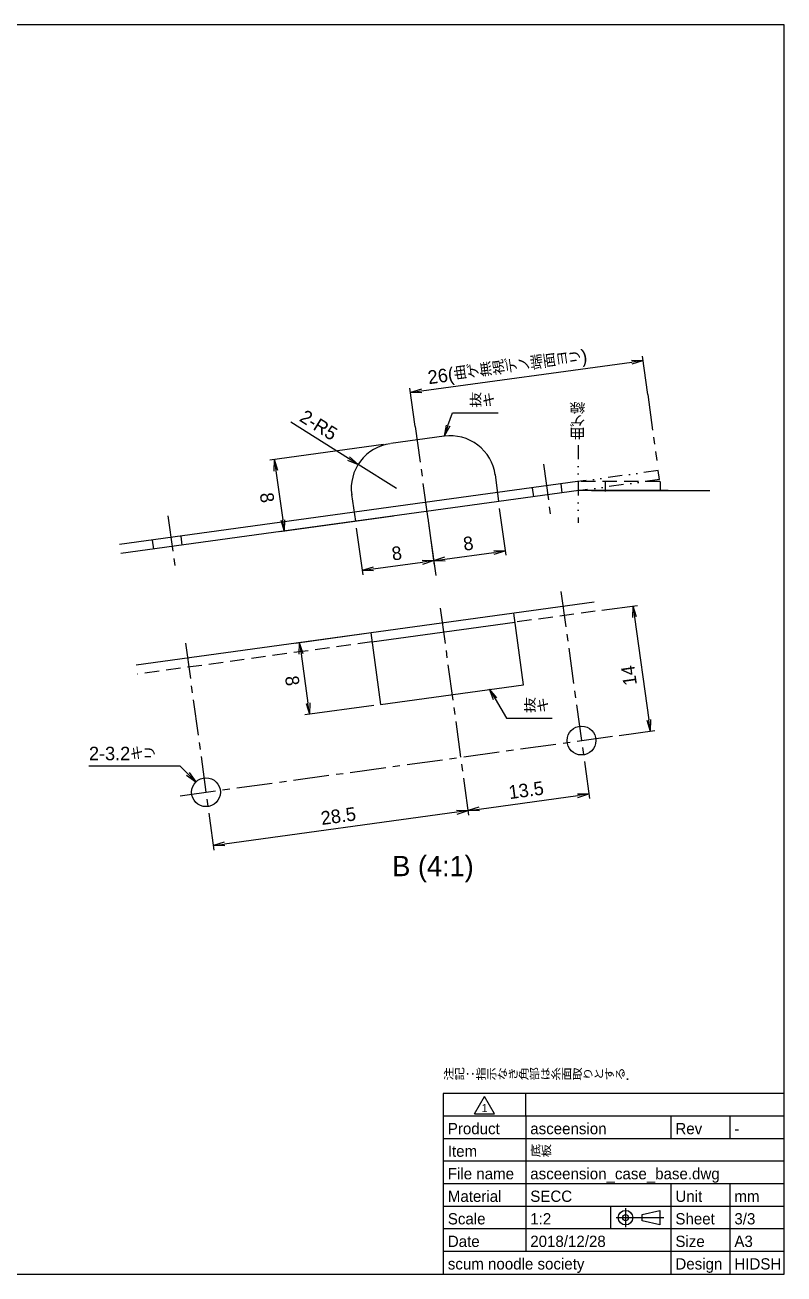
# Model space of a CAD drawing. Extents: x -1 to 810, y -1 to 564.
# Drawn here: x 473 to 810, y 10 to 564 of the extents above; entities that cross this region are included whole.
import ezdxf
from ezdxf.enums import TextEntityAlignment as Align

# ---------------------------------------------------------------- set-up
doc = ezdxf.new("R2010")
doc.units = 0
doc.header["$LTSCALE"] = 0.5
for name, pattern in [('CENTER', [50.8, 31.75, -6.35, 6.35, -6.35]), ('DASH2', [19.05, 12.7, -6.35]), ('DASH2DOT', [31.75, 12.7, -6.35, 0, -6.35, 0, -6.35])]:
    doc.linetypes.add(name, pattern=pattern)
doc.layers.get('0').update_dxf_attribs({"linetype": 'CONTINUOUS'})
doc.layers.add('DIM', color=2, linetype='CONTINUOUS')
doc.layers.add('ZUWAKU', color=7, linetype='CONTINUOUS')
doc.styles.get("Standard").update_dxf_attribs({"font": 'FC-Txt.shx', "height": 6, "bigfont": '@ARExtfont2.shx'})
doc.dimstyles.new('JIS-1', dxfattribs={"dimtxt": 2.5, "dimasz": 5, "dimexe": 2, "dimexo": 3, "dimgap": 2.5, "dimtad": 1, "dimblk": 'OPEN', "dimcen": 2.5, "dimazin": 3, "dimtfac": 1, "dimtmove": 0, "dimatfit": 3})
doc.dimstyles.new('JIS-1$3', dxfattribs={"dimtxt": 2.5, "dimasz": 5, "dimexe": 2, "dimexo": 3, "dimgap": 2.5, "dimtad": 1, "dimtih": 1, "dimtoh": 1, "dimblk1": 'NONE', "dimblk2": 'OPEN', "dimsah": 1, "dimcen": 0, "dimazin": 3, "dimtfac": 1, "dimtofl": 0, "dimtmove": 0, "dimatfit": 3})

# ---------------------------------------------------------------- blocks, each defined once
blk = doc.blocks.new('_OPEN')
at = {"color": 0, "linetype": 'BYBLOCK'}
for p, q in [((-1, 0.166667), (0, 0)), ((-1, -0.166667), (0, 0)), ((0, 0), (-1, 0))]:
    blk.add_line(p, q, dxfattribs=at)
blk = doc.blocks.new('*D134')
at = {"layer": 'DIM', "color": 0}
for p, q in [((632.4, 377.87), (582.04, 370.94)), ((584.7, 366.26), (587.7, 344.47)), ((636.76, 346.17), (586.4, 339.24))]:
    blk.add_line(p, q, dxfattribs=at)
at = {"layer": 'DIM', "color": 0, "xscale": 5, "yscale": 5, "zscale": 5}
for p, rotation in [((584.02, 371.22), 97.83520628907463), ((588.39, 339.51), 277.8352062890746)]:
    blk.add_blockref('_OPEN', p, dxfattribs=dict(at, rotation=rotation))
at = {"layer": 'DIM', "color": 0, "linetype": 'CONTINUOUS'}
blk.add_text('8', height=6, rotation=277.8352, dxfattribs=at).set_placement((577.51, 356.17))
blk = doc.blocks.new('*D136')
at = {"layer": 'DIM', "color": 0}
for p, q in [((721.78, 235.11), (723.73, 220.93)), ((668.2, 227.74), (670.15, 213.56)), ((674.84, 216.22), (718.51, 222.23))]:
    blk.add_line(p, q, dxfattribs=at)
at = {"layer": 'DIM', "color": 0, "xscale": 5, "yscale": 5, "zscale": 5}
for p, rotation in [((723.46, 222.91), 7.835492768130128), ((669.88, 215.54), 187.8354927681301)]:
    blk.add_blockref('_OPEN', p, dxfattribs=dict(at, rotation=rotation))
at = {"layer": 'DIM', "color": 0, "linetype": 'CONTINUOUS'}
blk.add_text('13.5', height=6, rotation=7.8355, dxfattribs=at).set_placement((688.31, 220.6))
blk = doc.blocks.new('*D137')
at = {"layer": 'DIM', "color": 0}
for p, q in [((668.2, 227.74), (670.15, 213.56)), ((555.27, 212.19), (557.22, 198.01)), ((664.93, 214.86), (561.9, 200.68))]:
    blk.add_line(p, q, dxfattribs=at)
at = {"layer": 'DIM', "color": 0, "xscale": 5, "yscale": 5, "zscale": 5}
for p, rotation in [((669.88, 215.54), 7.835492768130119), ((556.95, 200), 187.8354927681301)]:
    blk.add_blockref('_OPEN', p, dxfattribs=dict(at, rotation=rotation))
at = {"layer": 'DIM', "color": 0, "linetype": 'CONTINUOUS'}
blk.add_text('28.5', height=6, rotation=7.8355, dxfattribs=at).set_placement((605.05, 209.14))
blk = doc.blocks.new('*D140')
at = {"layer": 'DIM', "color": 0}
for p, q in [((749.55, 400.05), (747.2, 417.17)), ((649.31, 401.68), (742.52, 414.5)), ((646.44, 385.86), (644.09, 402.98))]:
    blk.add_line(p, q, dxfattribs=at)
at = {"layer": 'DIM', "color": 0, "xscale": 5, "yscale": 5, "zscale": 5}
for p, rotation in [((747.47, 415.18), 7.835492768130063), ((644.36, 400.99), 187.83549276813)]:
    blk.add_blockref('_OPEN', p, dxfattribs=dict(at, rotation=rotation))
at = {"layer": 'DIM', "color": 0, "linetype": 'CONTINUOUS'}
blk.add_text('26(曲ゲ無視デノ端面ヨリ)', height=6, rotation=7.8355, dxfattribs=at).set_placement((652.46, 404.63))
blk = doc.blocks.new('*D143')
at = {"layer": 'DIM', "color": 0}
for p, q in [((616.92, 371.75), (591.26, 387.84)), ((638.1, 358.47), (621.15, 369.09))]:
    blk.add_line(p, q, dxfattribs=at)
at = {"layer": 'DIM', "color": 0, "xscale": 5, "yscale": 5, "zscale": 5, "rotation": 327.9111136020844}
blk.add_blockref('_OPEN', (621.15, 369.09), dxfattribs=at)
at = {"layer": 'DIM', "color": 0, "linetype": 'CONTINUOUS'}
blk.add_text('2-R5', height=6, rotation=327.9111, dxfattribs=at).set_placement((594.71, 388.63))
blk = doc.blocks.new('*D144')
at = {"layer": 'DIM', "color": 0}
for p, q in [((652.03, 345.25), (654.9, 324.43)), ((620.33, 340.88), (623.19, 320.07)), ((627.88, 322.74), (649.67, 325.73))]:
    blk.add_line(p, q, dxfattribs=at)
at = {"layer": 'DIM', "color": 0, "xscale": 5, "yscale": 5, "zscale": 5}
for p, rotation in [((654.62, 326.42), 7.835492768130117), ((622.92, 322.05), 187.8354927681301)]:
    blk.add_blockref('_OPEN', p, dxfattribs=dict(at, rotation=rotation))
at = {"layer": 'DIM', "color": 0, "linetype": 'CONTINUOUS'}
blk.add_text('8', height=6, rotation=7.8355, dxfattribs=at).set_placement((636.47, 326.44))
blk = doc.blocks.new('*D145')
at = {"layer": 'DIM', "color": 0}
for p, q in [((683.73, 349.61), (686.6, 328.77)), ((652.03, 345.25), (654.9, 324.41)), ((659.58, 327.07), (681.37, 330.07))]:
    blk.add_line(p, q, dxfattribs=at)
at = {"layer": 'DIM', "color": 0, "xscale": 5, "yscale": 5, "zscale": 5}
for p, rotation in [((654.63, 326.39), 187.8354927681301), ((686.33, 330.75), 7.835492768130089)]:
    blk.add_blockref('_OPEN', p, dxfattribs=dict(at, rotation=rotation))
at = {"layer": 'DIM', "color": 0, "linetype": 'CONTINUOUS'}
blk.add_text('8', height=6, rotation=7.8355, dxfattribs=at).set_placement((668.18, 330.78))
blk = doc.blocks.new('*X184')
at = {"layer": 'DIM'}
for p, q in [((661, 386.3), (662.98, 391.97)), ((662.98, 391.97), (683.18, 391.97))]:
    blk.add_line(p, q, dxfattribs=at)
at = {"layer": 'DIM', "xscale": 5, "yscale": 5, "zscale": 5, "rotation": 250.7187735551399}
blk.add_blockref('_OPEN', (659.35, 381.58), dxfattribs=at)
blk = doc.blocks.new('*D158')
at = {"layer": 'DIM', "color": 0}
for p, q in [((623.77, 293.91), (593.22, 289.71)), ((595.88, 285.03), (598.88, 263.23)), ((628.13, 262.21), (597.58, 258.01))]:
    blk.add_line(p, q, dxfattribs=at)
at = {"layer": 'DIM', "color": 0, "xscale": 5, "yscale": 5, "zscale": 5}
for p, rotation in [((595.2, 289.98), 97.83549276813031), ((599.56, 258.28), 277.8354927681303)]:
    blk.add_blockref('_OPEN', p, dxfattribs=dict(at, rotation=rotation))
at = {"layer": 'DIM', "color": 0, "linetype": 'CONTINUOUS'}
blk.add_text('8', height=6, rotation=277.8355, dxfattribs=at).set_placement((588.69, 274.93))
blk = doc.blocks.new('*X185')
at = {"layer": 'DIM'}
for p, q in [((681.95, 265.13), (687.01, 256.54)), ((687.01, 256.54), (707.21, 256.54))]:
    blk.add_line(p, q, dxfattribs=at)
at = {"layer": 'DIM', "xscale": 5, "yscale": 5, "zscale": 5, "rotation": 120.4801051096688}
blk.add_blockref('_OPEN', (679.42, 269.44), dxfattribs=at)
blk = doc.blocks.new('*D166')
at = {"layer": 'DIM', "color": 0}
for p, q in [((501.79, 235.37), (542.15, 235.37)), ((542.15, 235.37), (545.67, 231.81))]:
    blk.add_line(p, q, dxfattribs=at)
at = {"layer": 'DIM', "color": 0, "xscale": 5, "yscale": 5, "zscale": 5, "rotation": 314.671675524382}
blk.add_blockref('_OPEN', (549.18, 228.25), dxfattribs=at)
at = {"layer": 'DIM', "color": 0, "linetype": 'CONTINUOUS'}
blk.add_text('2-3.2キリ', height=6, dxfattribs=at).set_placement((501.79, 237.87))
blk = doc.blocks.new('_NONE')
blk = doc.blocks.new('*D169')
at = {"layer": 'DIM', "color": 0}
for p, q in [((729.28, 304.39), (745.05, 306.57)), ((743.75, 301.34), (750.02, 255.77)), ((736.91, 248.92), (752.69, 251.09))]:
    blk.add_line(p, q, dxfattribs=at)
at = {"layer": 'DIM', "color": 0, "xscale": 5, "yscale": 5, "zscale": 5}
for p, rotation in [((743.07, 306.29), 97.83549276812981), ((750.7, 250.82), 277.8354927681298)]:
    blk.add_blockref('_OPEN', p, dxfattribs=dict(at, rotation=rotation))
at = {"layer": 'DIM', "color": 0, "linetype": 'CONTINUOUS'}
blk.add_text('14', height=6, rotation=98, dxfattribs=at).set_placement((744.81, 271.44))
blk = doc.blocks.new('TITLE')
at = {"layer": 'ZUWAKU'}
for p, q in [((-75.54, 35), (-75.54, 0)), ((0, 35), (-75.54, 35)), ((-57.26, 35), (-57.26, 5)), ((-25.08, 35), (-25.08, 30)), ((-12, 35), (-12, 30)), ((0, 30), (-75.54, 30)), ((0, 25), (-75.54, 25)), ((0, 20), (-75.54, 20)), ((-25.08, 20), (-25.08, 0)), ((-12, 20), (-12, 0)), ((0, 15), (-75.54, 15)), ((-38.48, 15), (-38.48, 10)), ((-31.44, 13.17), (-27.5, 14.11)), ((-27.5, 14.11), (-27.5, 10.89)), ((-31.44, 11.83), (-31.44, 13.17)), ((-27.5, 10.89), (-31.44, 11.83)), ((0, 10), (-75.54, 10)), ((0, 5), (-75.54, 5))]:
    blk.add_line(p, q, dxfattribs=at)
at = {"layer": 'ZUWAKU', "linetype": 'CENTER'}
for p, q in [((-35.14, 14.61), (-35.14, 10.39)), ((-37.25, 12.5), (-26.66, 12.5))]:
    blk.add_line(p, q, dxfattribs=at)
at = {"layer": 'ZUWAKU'}
for radius in [1.61, 0.672]:
    blk.add_circle((-35.14, 12.5), radius, dxfattribs=at)
for tag, p in [('PRODUCT', (-56.26, 31)), ('REV', (-11, 31)), ('ITEM', (-56.26, 26)), ('FILE_NAME', (-56.26, 21)), ('MATERIAL', (-56.26, 16)), ('UNIT', (-11, 16)), ('SCALE', (-56.26, 11)), ('SHEET', (-11, 11)), ('DATE', (-56.26, 6)), ('SIZE', (-11, 6)), ('COMPANY', (-74.54, 1)), ('DESIGNED', (-11, 1))]:
    blk.add_attdef(tag, p, '', height=2.5)
for s, p in [('Product', (-74.54, 31)), ('Rev', (-24.08, 31)), ('Item', (-74.54, 26)), ('File name', (-74.54, 21)), ('Material', (-74.54, 16)), ('Unit', (-24.08, 16)), ('Scale', (-74.54, 11)), ('Sheet', (-24.08, 11)), ('Date', (-74.54, 6)), ('Size', (-24.08, 6)), ('Design', (-24.08, 1))]:
    blk.add_text(s, height=2.5, dxfattribs=at).set_placement(p)
blk = doc.blocks.new('MOD_MARK')
at = {"layer": 'ZUWAKU'}
for p, q in [((6.92, 0.5), (9.14, 4.36)), ((11.37, 0.5), (9.14, 4.36)), ((6.92, 0.5), (11.37, 0.5))]:
    blk.add_line(p, q, dxfattribs=at)
blk.add_text('1', height=1.79, dxfattribs=at).set_placement((9.14, 1.79), align=Align.MIDDLE_CENTER)

msp = doc.modelspace()

# ---------------------------------------------------------------- linework, layer by layer
for p, q in [((659.356, 381.583), (635.58, 378.311)), ((718.398, 361.444), (515.338, 333.5)), ((681.885, 364.575), (683.325, 352.58)), ((710.995, 360.425), (711.541, 356.463)), ((730.671, 361.482), (730.671, 357.082)), ((755.071, 361.482), (755.071, 357.482)), ((718.947, 357.482), (515.884, 329.537)), ((618.275, 355.822), (619.922, 343.855)), ((698.315, 358.68), (698.86, 354.718)), ((758.671, 357.482), (718.947, 357.482)), ((724.671, 357.482), (777.071, 357.482)), ((529.821, 335.493), (530.366, 331.53)), ((542.501, 337.238), (543.047, 333.275)), ((725.763, 307.949), (522.7, 280.004)), ((694.504, 271.345), (690.141, 303.046)), ((626.739, 294.321), (631.101, 262.62)), ((627.284, 290.359), (690.686, 299.084)), ((631.101, 262.62), (694.504, 271.345))]:
    msp.add_line(p, q)
at = {"linetype": 'DASH2DOT'}
for p, q in [((754.188, 366.369), (718.398, 361.444)), ((754.734, 362.407), (754.188, 366.369)), ((754.734, 362.407), (718.671, 357.444))]:
    msp.add_line(p, q, dxfattribs=at)
at = {"linetype": 'DASH2'}
for p, q in [((754.947, 361.482), (718.947, 361.482)), ((726.309, 303.986), (690.686, 299.084)), ((627.284, 290.359), (523.245, 276.042))]:
    msp.add_line(p, q, dxfattribs=at)
for centre in [(720.197, 246.617), (553.684, 223.703)]:
    msp.add_circle(centre, 6.4)
for centre, radius, start, end in [((638.099, 358.469), 20, 97.83503, 188.06468), ((662.083, 361.77), 20, 7.60631, 97.83595), ((718.947, 357.482), 4, 90, 97.88711)]:
    msp.add_arc(centre, radius, start, end)
at = {"layer": 'DIM', "linetype": 'CENTER'}
for p, q in [((749.553, 400.052), (753.579, 370.795)), ((646.443, 385.862), (655.639, 319.038)), ((703.33, 369.183), (706.573, 345.615)), ((536.817, 346.269), (540.06, 322.7)), ((711.097, 312.741), (721.781, 235.108)), ((657.52, 305.368), (668.203, 227.735)), ((544.584, 289.826), (555.268, 212.194)), ((542.175, 222.119), (733.943, 248.509))]:
    msp.add_line(p, q, dxfattribs=at)
at = {"layer": 'DIM', "linetype": 'DASH2DOT'}
msp.add_line((718.671, 377.7), (718.671, 343.21), dxfattribs=at)
at = {"layer": 'ZUWAKU'}
for p, q in [((810, 90), (658.917, 90)), ((658.917, 90), (658.917, 80)), ((695.486, 80), (695.486, 90))]:
    msp.add_line(p, q, dxfattribs=at)
msp.add_lwpolyline([(10, 564), (10, 10), (810, 10), (810, 564)], close=True, dxfattribs=at)

# ---------------------------------------------------------------- block references
at = {"layer": 'DIM'}
for name in ['*X184', '*X185']:
    msp.add_blockref(name, (0, 0), dxfattribs=at)
at = {"layer": 'ZUWAKU', "xscale": 2, "yscale": 2, "zscale": 2}
msp.add_blockref('MOD_MARK', (658.917, 80), dxfattribs=at)
msp.add_blockref('TITLE', (810, 10), dxfattribs=at).add_auto_attribs({'PRODUCT': 'asceension', 'REV': '-', 'ITEM': '底板', 'MATERIAL': 'SECC', 'SCALE': '1:2', 'DATE': '2018/12/28', 'SHEET': '3/3', 'SIZE': 'A3', 'UNIT': 'mm', 'DESIGNED': 'HIDSH', 'COMPANY': 'scum noodle society', 'FILE_NAME': 'asceension_case_base.dwg'})

# ---------------------------------------------------------------- texts
at = {"layer": 'DIM', "linetype": 'CONTINUOUS'}
for p in [(670.378, 394.466), (694.411, 259.036)]:
    msp.add_text('抜キ', height=6, dxfattribs=at).set_placement(p)
at = {"layer": 'DIM'}
msp.add_text(' 曲ゲ線', height=6, rotation=90, dxfattribs=at).set_placement((718.671, 377.7), align=Align.MIDDLE_LEFT)
msp.add_text('B (4:1)', height=9, dxfattribs=at).set_placement((636.288, 186.455))
at = {"layer": 'ZUWAKU', "linetype": 'CONTINUOUS'}
msp.add_text('注記：指示なき角部は糸面取りとする.', height=5, dxfattribs=at).set_placement((658.939, 96.025))

# ---------------------------------------------------------------- dimensions: what is measured, and where the dimension line sits
at = {"layer": 'DIM'}
dim = msp.add_aligned_dim(p1=(646.443, 385.862), p2=(749.553, 400.052), distance=15.275, text='<>(\\M+18BC8\\M+18351\\M+196B3\\M+18E8B\\M+18366\\M+1836D\\M+1925B\\M+196CA\\M+18388\\M+1838A)', dimstyle='JIS-1', override={"dimexo": 0, "dimlfac": 0.25, "dimrnd": 0.5, "dimpost": '<>'}, dxfattribs=at)
dim.commit()
dim.dimension.update_dxf_attribs({"geometry": '*D140', "text_midpoint": (695.166, 413.538)})
dim = msp.add_radius_dim(center=(638.099, 358.469), mpoint=(621.155, 369.094), text='2-R5', dimstyle='JIS-1', dxfattribs=at)
dim.commit()
dim.dimension.update_dxf_attribs({"geometry": '*D143', "text_midpoint": (601.974, 381.121), "dimtype": 164})
for p1, p2, distance, override, picture, middle in [((635.373, 378.282), (639.735, 346.581), -51.834, {"dimtad": 2, "dimlfac": 0.25, "dimzin": 8, "dimpost": '<>', "dimtol": 0, "dimlim": 0, "dimtp": 1, "dimtm": 1e-08}, '*D134', (580.756, 354.616)), ((651.623, 348.217), (683.325, 352.58), -22.031, {"dimlfac": 0.25}, '*D145', (669.728, 334.021)), ((619.922, 343.855), (651.623, 348.217), -22.007, {"dimlfac": 0.25}, '*D144', (638.023, 329.683)), ((626.739, 294.321), (631.101, 262.62), -31.834, {"dimscale": 1, "dimtad": 2, "dimtih": 0, "dimlfac": 0.25, "dimtix": 0}, '*D158', (591.934, 273.381)), ((668.203, 227.735), (721.781, 235.108), -12.312, {"dimexo": 0, "dimlfac": 0.25, "dimrnd": 0.5, "dimpost": '<>'}, '*D136', (695.921, 224.673)), ((668.203, 227.735), (555.268, 212.194), 12.312, {"dimexo": 0, "dimlfac": 0.25, "dimpost": '<>'}, '*D137', (612.664, 213.216))]:
    dim = msp.add_aligned_dim(p1=p1, p2=p2, distance=distance, dimstyle='JIS-1', override=override, dxfattribs=at)
    dim.commit()
    dim.dimension.update_dxf_attribs({"geometry": picture, "text_midpoint": middle})
dim = msp.add_linear_dim(base=(750.705, 250.815), p1=(726.309, 303.986), p2=(733.943, 248.509), angle=277.83549, dimstyle='JIS-1', override={"dimscale": 1, "dimtxt": 2.5, "dimasz": 5, "dimexe": 2, "dimexo": 3, "dimgap": 2.5, "dimtad": 1, "dimtih": 0, "dimtoh": 0, "dimlfac": 0.25, "dimpost": '<>', "dimcen": 2.5, "dimtix": 1, "dimtofl": 0, "dimtmove": 2, "dimatfit": 3, "dimfxlon": 0}, dxfattribs=at)
dim.commit()
dim.dimension.update_dxf_attribs({"geometry": '*D169', "text_midpoint": (741.187, 275.654), "dimtype": 161, "text_rotation": 98})
dim = msp.add_diameter_dim_2p(p1=(558.183, 219.151), p2=(549.185, 228.254), text='2-<>\\M+1834C\\M+1838A', dimstyle='JIS-1$3', override={"dimlfac": 0.25, "dimpost": '<>'}, dxfattribs=at)
dim.commit()
dim.dimension.update_dxf_attribs({"geometry": '*D166', "text_midpoint": (519.374, 235.365), "dimtype": 163})

doc.saveas('drawing.dxf')
